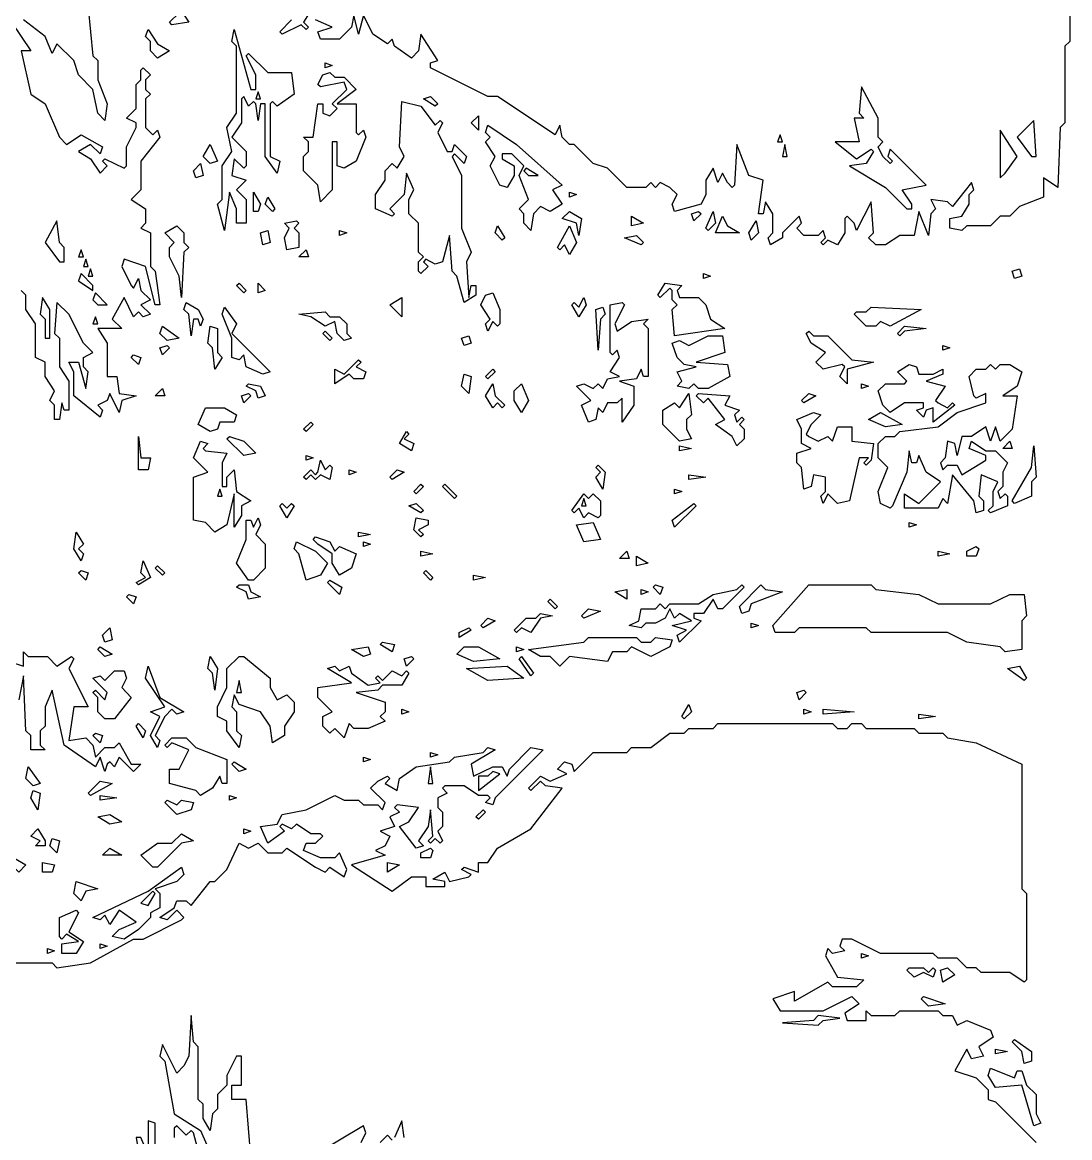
# Model space of a CAD drawing. Header units: millimetres. Extents: x -1921 to 1919, y -2 to 9002.
# Drawn here: x -1088 to -124, y 3879 to 4905 of the extents above; entities that cross this region are included whole.
import ezdxf

# ---------------------------------------------------------------- set-up
doc = ezdxf.new("R2010")
doc.units = ezdxf.units.MM
doc.layers.add('ALMOND-DRAW-PROFILE', color=7, linetype='Continuous', lineweight=25)

msp = doc.modelspace()

# ---------------------------------------------------------------- linework, layer by layer
at = {"layer": 'ALMOND-DRAW-PROFILE'}
for points in [[(-124.4, 4949.1), (-124.4, 4887.5), (-128.8, 4883.1), (-128.8, 4812.6), (-133.2, 4808.2), (-135.4, 4753.2), (-148.6, 4762), (-148.6, 4744.4), (-170.6, 4735.6), (-179.4, 4726.8), (-188.2, 4726.8), (-197.1, 4718), (-219.1, 4718), (-223.5, 4713.6), (-234.5, 4715.8), (-234.5, 4724.6), (-223.5, 4726.8), (-216.9, 4737.8), (-216.9, 4746.6), (-212.5, 4751), (-214.7, 4757.6), (-232.3, 4735.6), (-236.7, 4740), (-252.1, 4742.2), (-247.7, 4733.4), (-252.1, 4729), (-254.3, 4709.1), (-263.1, 4731.2), (-267.5, 4709.1), (-280.7, 4709.1), (-293.9, 4700.3), (-302.7, 4700.3), (-309.3, 4706.9), (-304.9, 4711.4), (-307.1, 4740), (-320.3, 4713.6), (-322.5, 4720.2), (-329.1, 4726.8), (-331.3, 4724.6), (-331.3, 4711.4), (-338, 4700.3), (-346.8, 4704.7), (-351.2, 4700.3), (-353.4, 4702.5), (-349, 4706.9), (-351.2, 4713.6), (-355.6, 4709.1), (-368.8, 4709.1), (-375.4, 4715.8), (-371, 4720.2), (-373.2, 4726.8), (-388.6, 4711.4), (-388.6, 4706.9), (-399.6, 4700.3), (-401.8, 4706.9), (-397.4, 4711.4), (-397.4, 4729), (-404, 4740), (-406.2, 4729), (-410.6, 4729), (-406.2, 4759.8), (-419.4, 4764.2), (-430.4, 4792.8), (-432.6, 4755.4), (-434.8, 4753.2), (-439.2, 4757.6), (-443.6, 4766.4), (-448, 4757.6), (-452.4, 4770.8), (-459, 4759.8), (-459, 4746.6), (-463.4, 4737.8), (-487.7, 4731.2), (-489.9, 4737.8), (-485.5, 4746.6), (-492.1, 4753.2), (-500.9, 4757.6), (-505.3, 4753.2), (-509.7, 4757.6), (-514.1, 4753.2), (-531.7, 4753.2), (-549.3, 4770.8), (-562.5, 4775.2), (-580.1, 4792.8), (-584.5, 4792.8), (-591.1, 4799.4), (-593.3, 4810.4), (-597.7, 4801.6), (-650.6, 4836.8), (-659.4, 4836.8), (-712.2, 4863.3), (-712.2, 4867.7), (-705.6, 4869.9), (-721, 4894.1), (-723.2, 4878.7), (-729.8, 4872.1), (-745.2, 4883.1), (-747.4, 4889.7), (-751.8, 4885.3), (-765.1, 4894.1), (-773.9, 4911.7), (-778.3, 4894.1), (-782.7, 4911.7), (-784.9, 4900.7), (-795.9, 4889.7), (-813.5, 4889.7), (-815.7, 4896.3), (-802.5, 4900.7), (-817.9, 4907.3)], [(-1027, 4918.3), (-1022.6, 4874.3), (-1018.2, 4869.9), (-1018.2, 4852.3), (-1009.4, 4830.2), (-1011.6, 4814.8), (-1018.2, 4821.4), (-1022.6, 4843.4), (-1035.8, 4856.7), (-1040.3, 4869.9), (-1055.7, 4885.3), (-1060.1, 4876.5), (-1066.7, 4891.9), (-1086.5, 4907.3)], [(-943.4, 4918.3), (-934.6, 4905.1), (-950, 4902.9), (-952.2, 4905.1), (-943.4, 4913.9)], [(-822.3, 4916.1), (-828.9, 4905.1), (-824.5, 4900.7), (-826.7, 4898.5), (-831.1, 4902.9), (-848.7, 4894.1), (-850.9, 4896.3), (-839.9, 4907.3)], [(-1097.5, 4905.1), (-1079.9, 4878.7), (-1088.7, 4878.7), (-1079.9, 4839), (-1066.7, 4830.2), (-1053.5, 4799.4), (-1046.9, 4792.8), (-1033.6, 4801.6), (-1013.8, 4790.6), (-1016, 4784), (-1024.8, 4792.8), (-1035.8, 4786.2), (-1024.8, 4779.6), (-1016, 4766.4), (-1009.4, 4773), (-1013.8, 4777.4), (-1011.6, 4779.6), (-994, 4770.8), (-991.8, 4773), (-991.8, 4790.6), (-983, 4808.2), (-983, 4812.6), (-991.8, 4817), (-983, 4825.8), (-983, 4847.8), (-978.6, 4852.3), (-978.6, 4861.1), (-976.4, 4863.3), (-969.8, 4856.7), (-974.2, 4852.3), (-974.2, 4843.4), (-969.8, 4839), (-974.2, 4834.6), (-974.2, 4808.2), (-967.6, 4801.6), (-963.2, 4806), (-961, 4799.4), (-978.6, 4777.4), (-978.6, 4751), (-987.4, 4742.2), (-974.2, 4733.4), (-974.2, 4720.2), (-978.6, 4715.8), (-969.8, 4711.4), (-969.8, 4680.5), (-965.4, 4676.1), (-961, 4645.3), (-965.4, 4645.3), (-974.2, 4680.5), (-994, 4687.1), (-996.2, 4680.5), (-987.4, 4662.9), (-985.2, 4660.7), (-980.8, 4669.5), (-978.6, 4658.5), (-969.8, 4649.7), (-978.6, 4645.3), (-969.8, 4636.5), (-976.4, 4634.3), (-980.8, 4638.7), (-985.2, 4634.3), (-994, 4651.9), (-1005, 4632.1), (-996.2, 4623.3), (-1018.2, 4623.3), (-1009.4, 4610.1), (-1009.4, 4579.3), (-1000.6, 4579.3), (-998.4, 4563.8), (-983, 4561.6), (-996.2, 4557.2), (-998.4, 4546.2), (-1007.2, 4563.8), (-1009.4, 4557.2), (-1018.2, 4552.8), (-1013.8, 4548.4), (-1016, 4541.8), (-1040.3, 4561.6), (-1040.3, 4583.7), (-1044.7, 4592.5), (-1035.8, 4592.5), (-1029.2, 4568.2), (-1027, 4583.7), (-1031.4, 4588.1), (-1031.4, 4596.9), (-1022.6, 4601.3), (-1031.4, 4610.1), (-1044.7, 4636.5), (-1055.7, 4647.5), (-1057.9, 4618.9), (-1053.5, 4614.5), (-1053.5, 4588.1), (-1044.7, 4574.9), (-1044.7, 4548.4), (-1049.1, 4548.4), (-1051.3, 4555), (-1053.5, 4539.6), (-1057.9, 4539.6), (-1057.9, 4552.8), (-1062.3, 4557.2), (-1057.9, 4566), (-1066.7, 4579.3), (-1066.7, 4592.5), (-1075.5, 4596.9), (-1075.5, 4627.7), (-1084.3, 4640.9), (-1084.3, 4654.1), (-1088.7, 4658.5)], [(-1099.7, 4317.3), (-1086.5, 4312.9), (-1086.5, 4326.1), (-1082.1, 4321.7), (-1064.5, 4321.7), (-1055.7, 4312.9), (-1042.5, 4321.7), (-1040.3, 4319.5), (-1044.7, 4310.7), (-1027, 4275.4), (-1040.3, 4275.4), (-1044.7, 4244.6), (-1029.2, 4246.8), (-1022.6, 4240.2), (-1020.4, 4229.2), (-1011.6, 4238), (-1002.8, 4238), (-998.4, 4242.4), (-987.4, 4222.6), (-978.6, 4222.6), (-985.2, 4216), (-998.4, 4229.2), (-1002.8, 4220.4), (-1007.2, 4224.8), (-1009.4, 4222.6), (-1011.6, 4216), (-1016, 4229.2), (-1020.4, 4220.4), (-1049.1, 4240.2), (-1060.1, 4290.9), (-1066.7, 4275.4), (-1066.7, 4257.8), (-1071.1, 4253.4), (-1071.1, 4240.2), (-1066.7, 4235.8), (-1079.9, 4235.8), (-1079.9, 4249), (-1084.3, 4253.4), (-1086.5, 4304.1), (-1090.9, 4282)], [(-1108.5, 4039.9), (-1060.1, 4039.9), (-1055.7, 4035.5), (-1024.8, 4039.9), (-985.2, 4061.9), (-976.4, 4061.9), (-941.2, 4079.5), (-939, 4081.7), (-945.6, 4088.3), (-954.4, 4079.5), (-961, 4081.7), (-947.8, 4090.5), (-945.6, 4097.1), (-936.8, 4097.1), (-932.4, 4092.7), (-914.8, 4114.7), (-910.4, 4114.7), (-899.4, 4125.7), (-888.3, 4150), (-879.5, 4145.5), (-870.7, 4150), (-861.9, 4141.1), (-848.7, 4141.1), (-844.3, 4145.5), (-817.9, 4127.9), (-809.1, 4123.5), (-804.7, 4127.9), (-791.5, 4119.1), (-789.3, 4125.7), (-795.9, 4141.1), (-800.3, 4136.7), (-813.5, 4136.7), (-828.9, 4143.3), (-826.7, 4150), (-817.9, 4150), (-811.3, 4156.6), (-813.5, 4158.8), (-822.3, 4158.8), (-835.5, 4167.6), (-839.9, 4163.2), (-848.7, 4167.6), (-850.9, 4165.4), (-846.5, 4161), (-861.9, 4150), (-868.5, 4165.4), (-853.1, 4167.6), (-848.7, 4176.4), (-826.7, 4180.8), (-800.3, 4194), (-791.5, 4189.6), (-778.3, 4189.6), (-773.9, 4185.2), (-760.7, 4185.2), (-756.3, 4180.8), (-754, 4187.4), (-767.3, 4200.6), (-760.7, 4207.2), (-751.8, 4211.6), (-749.6, 4209.4), (-754, 4205), (-743, 4198.4), (-740.8, 4209.4), (-725.4, 4220.4), (-694.6, 4224.8), (-690.2, 4229.2), (-663.8, 4233.6), (-659.4, 4238), (-652.8, 4235.8), (-674.8, 4222.6), (-672.6, 4211.6), (-655, 4220.4), (-646.2, 4220.4), (-641.8, 4211.6), (-639.6, 4218.2), (-619.8, 4238), (-608.7, 4235.8), (-652.8, 4191.8), (-655, 4185.2), (-661.6, 4187.4), (-657.2, 4191.8), (-659.4, 4194), (-668.2, 4194), (-681.4, 4202.8), (-699, 4202.8), (-701.2, 4200.6), (-696.8, 4196.2), (-705.6, 4191.8), (-705.6, 4183), (-701.2, 4178.6), (-701.2, 4165.4), (-705.6, 4161), (-701.2, 4152.2), (-703.4, 4150), (-707.8, 4154.4), (-712.2, 4150), (-714.4, 4152.2), (-710, 4156.6), (-712.2, 4180.8), (-714.4, 4165.4), (-723.2, 4152.2), (-718.8, 4147.7), (-725.4, 4145.5), (-740.8, 4165.4), (-732, 4169.8), (-723.2, 4183), (-743, 4185.2), (-745.2, 4183), (-740.8, 4178.6), (-749.6, 4174.2), (-745.2, 4165.4), (-758.5, 4161), (-749.6, 4156.6), (-754, 4147.7), (-762.9, 4143.3), (-754, 4138.9), (-784.9, 4130.1), (-747.4, 4105.9), (-729.8, 4119.1), (-716.6, 4119.1), (-716.6, 4110.3), (-699, 4110.3), (-699, 4114.7), (-710, 4116.9), (-699, 4123.5), (-694.6, 4114.7), (-677, 4119.1), (-674.8, 4121.3), (-683.6, 4125.7), (-681.4, 4127.9), (-668.2, 4123.5), (-668.2, 4132.3), (-659.4, 4132.3), (-650.6, 4145.5), (-619.8, 4163.2), (-591.1, 4200.6), (-606.5, 4202.8), (-610.9, 4207.2), (-619.8, 4198.4), (-622, 4200.6), (-610.9, 4211.6), (-602.1, 4207.2), (-586.7, 4213.8), (-595.5, 4218.2), (-588.9, 4224.8), (-582.3, 4222.6), (-580.1, 4216), (-562.5, 4233.6), (-531.7, 4233.6), (-527.3, 4238), (-509.7, 4238), (-492.1, 4251.2), (-478.9, 4251.2), (-474.5, 4255.6), (-452.4, 4255.6), (-448, 4260), (-342.4, 4260), (-338, 4255.6), (-329.1, 4255.6), (-324.7, 4260), (-315.9, 4260), (-311.5, 4255.6), (-267.5, 4255.6), (-263.1, 4251.2), (-241.1, 4251.2), (-236.7, 4246.8), (-210.3, 4242.4), (-168.4, 4222.6), (-168.4, 4108.1), (-164, 4103.7), (-164, 4024.5), (-166.2, 4022.3), (-179.4, 4031.1), (-205.9, 4031.1), (-210.3, 4035.5), (-219.1, 4035.5), (-227.9, 4044.3), (-245.5, 4044.3), (-249.9, 4048.7), (-298.3, 4048.7), (-324.7, 4061.9), (-333.6, 4061.9), (-335.8, 4055.3), (-331.3, 4050.9), (-342.4, 4048.7), (-346.8, 4053.1), (-349, 4046.5), (-338, 4026.7), (-313.7, 4024.5), (-320.3, 4017.9), (-342.4, 4017.9), (-346.8, 4022.3), (-377.6, 4004.6), (-377.6, 4013.5), (-397.4, 4006.8), (-390.8, 3995.8), (-351.2, 3995.8), (-324.7, 4009.1), (-318.1, 4002.4), (-331.3, 3993.6), (-329.1, 3987), (-311.5, 3987), (-311.5, 3995.8), (-307.1, 3991.4), (-285.1, 3991.4), (-280.7, 3995.8), (-245.5, 3995.8), (-241.1, 3991.4), (-232.3, 3991.4), (-227.9, 3982.6), (-219.1, 3987), (-197.1, 3978.2), (-194.9, 3971.6), (-208.1, 3962.8), (-203.7, 3954), (-214.7, 3951.8), (-219.1, 3960.6), (-230.1, 3940.8), (-210.3, 3934.2), (-199.3, 3923.2), (-199.3, 3914.4), (-192.7, 3912.2), (-155.2, 3874.8)], [(-877.3, 3861.5), (-881.7, 3914.4), (-894.9, 3914.4), (-894.9, 3927.6), (-886.1, 3927.6), (-886.1, 3954), (-890.5, 3954), (-899.4, 3936.4), (-899.4, 3927.6), (-908.2, 3918.8), (-908.2, 3905.6), (-912.6, 3901.2), (-914.8, 3885.8), (-921.4, 3896.8), (-921.4, 3910), (-925.8, 3914.4), (-925.8, 3962.8), (-930.2, 3967.2), (-932.4, 3991.4), (-934.6, 3954), (-939, 3945.2), (-945.6, 3938.6), (-958.8, 3965), (-961, 3954), (-956.6, 3949.6), (-947.8, 3901.2), (-923.6, 3885.8), (-917, 3870.4)], [(-923.6, 3859.3), (-930.2, 3883.6), (-932.4, 3885.8), (-936.8, 3881.4), (-945.6, 3890.2), (-947.8, 3888), (-947.8, 3879.2)], [(-776.1, 3874.8), (-771.7, 3883.6), (-773.9, 3890.2), (-817.9, 3863.7)], [(-736.4, 3879.2), (-738.6, 3894.6), (-745.2, 3879.2)], [(-747.4, 3877), (-751.8, 3881.4), (-758.5, 3874.8)]]:
    msp.add_lwpolyline(points, dxfattribs=at)
for points in [[(-963.2, 4872.1), (-969.8, 4878.7), (-969.8, 4887.5), (-974.2, 4891.9), (-972, 4898.5), (-963.2, 4885.3), (-952.2, 4878.7)], [(-901.6, 4713.6), (-908.2, 4737.8), (-903.8, 4742.2), (-903.8, 4773), (-894.9, 4786.2), (-899.4, 4808.2), (-890.5, 4821.4), (-890.5, 4883.1), (-894.9, 4887.5), (-892.7, 4898.5), (-877.3, 4843.4), (-872.9, 4843.4), (-872.9, 4856.7), (-881.7, 4874.3), (-879.5, 4876.5), (-861.9, 4858.9), (-839.9, 4858.9), (-837.7, 4839), (-853.1, 4828), (-857.5, 4832.4), (-859.7, 4830.2), (-859.7, 4781.8), (-850.9, 4777.4), (-853.1, 4766.4), (-864.1, 4781.8), (-864.1, 4830.2), (-868.5, 4830.2), (-870.7, 4814.8), (-872.9, 4830.2), (-875.1, 4832.4), (-879.5, 4828), (-883.9, 4836.8), (-886.1, 4834.6), (-886.1, 4812.6), (-894.9, 4799.4), (-881.7, 4786.2), (-881.7, 4773), (-883.9, 4770.8), (-892.7, 4779.6), (-894.9, 4764.2), (-881.7, 4759.8), (-890.5, 4751), (-881.7, 4742.2), (-881.7, 4720.2), (-890.5, 4720.2), (-890.5, 4733.4), (-897.2, 4748.8)], [(-809.1, 4863.3), (-809.1, 4867.7), (-802.5, 4865.5)], [(-813.5, 4740), (-815.7, 4755.4), (-828.9, 4768.6), (-828.9, 4781.8), (-824.5, 4786.2), (-824.5, 4795), (-828.9, 4799.4), (-820.1, 4799.4), (-815.7, 4830.2), (-811.3, 4830.2), (-811.3, 4821.4), (-804.7, 4819.2), (-798.1, 4825.8), (-802.5, 4830.2), (-789.3, 4843.4), (-791.5, 4850), (-813.5, 4845.6), (-815.7, 4847.8), (-811.3, 4856.7), (-804.7, 4858.9), (-800.3, 4854.5), (-791.5, 4854.5), (-780.5, 4843.4), (-798.1, 4830.2), (-780.5, 4830.2), (-780.5, 4803.8), (-778.3, 4801.6), (-773.9, 4806), (-771.7, 4799.4), (-780.5, 4777.4), (-791.5, 4770.8), (-798.1, 4773), (-798.1, 4795), (-802.5, 4795), (-802.5, 4751)], [(-274.1, 4733.4), (-269.7, 4733.4), (-269.7, 4737.8), (-278.5, 4751), (-256.5, 4755.4), (-289.5, 4788.4), (-291.7, 4781.8), (-287.3, 4777.4), (-289.5, 4775.2), (-296.1, 4781.8), (-300.5, 4790.6), (-296.1, 4795), (-300.5, 4799.4), (-300.5, 4817), (-315.9, 4845.6), (-318.1, 4821.4), (-313.7, 4817), (-322.5, 4817), (-318.1, 4795), (-340.2, 4795), (-320.3, 4779.6), (-307.1, 4788.4), (-304.9, 4786.2), (-311.5, 4775.2), (-326.9, 4773), (-293.9, 4753.2)], [(-872.9, 4834.6), (-868.5, 4834.6), (-870.7, 4841.2)], [(-681.4, 4647.5), (-688, 4671.7), (-692.4, 4676.1), (-694.6, 4709.1), (-701.2, 4684.9), (-707.8, 4682.7), (-716.6, 4687.1), (-718.8, 4684.9), (-714.4, 4680.5), (-721, 4673.9), (-723.2, 4676.1), (-723.2, 4684.9), (-718.8, 4689.3), (-723.2, 4693.7), (-723.2, 4720.2), (-732, 4729), (-732, 4742.2), (-727.6, 4751), (-734.2, 4766.4), (-736.4, 4746.6), (-749.6, 4733.4), (-745.2, 4729), (-747.4, 4726.8), (-762.9, 4733.4), (-762.9, 4746.6), (-754, 4759.8), (-754, 4768.6), (-747.4, 4775.2), (-743, 4770.8), (-736.4, 4781.8), (-740.8, 4790.6), (-738.6, 4832.4), (-721, 4828), (-707.8, 4810.4), (-703.4, 4814.8), (-701.2, 4812.6), (-705.6, 4803.8), (-696.8, 4786.2), (-692.4, 4786.2), (-690.2, 4792.8), (-679.2, 4781.8), (-681.4, 4775.2), (-690.2, 4784), (-692.4, 4781.8), (-683.6, 4764.2), (-683.6, 4715.8), (-674.8, 4693.7), (-679.2, 4684.9), (-677, 4651.9), (-674.8, 4662.9), (-670.4, 4662.9), (-670.4, 4654.1)], [(-707.8, 4828), (-718.8, 4834.6), (-712.2, 4836.8), (-705.6, 4830.2)], [(-668.2, 4806), (-674.8, 4812.6), (-668.2, 4819.2)], [(-159.6, 4781.8), (-155.2, 4781.8), (-157.4, 4814.8), (-172.8, 4799.4)], [(-619.8, 4713.6), (-626.4, 4720.2), (-626.4, 4729), (-630.8, 4733.4), (-622, 4742.2), (-630.8, 4764.2), (-626.4, 4773), (-637.4, 4784), (-646.2, 4784), (-646.2, 4779.6), (-635.2, 4773), (-635.2, 4764.2), (-641.8, 4753.2), (-648.4, 4755.4), (-657.2, 4773), (-652.8, 4781.8), (-661.6, 4795), (-657.2, 4799.4), (-661.6, 4803.8), (-659.4, 4810.4), (-633, 4792.8), (-591.1, 4755.4), (-599.9, 4751), (-591.1, 4737.8), (-602.1, 4731.2), (-610.9, 4735.6), (-617.6, 4729)], [(-393, 4795), (-388.6, 4795), (-390.8, 4801.6)], [(-188.2, 4762), (-183.8, 4766.4), (-172.8, 4781.8), (-188.2, 4806)], [(-914.8, 4775.2), (-921.4, 4781.8), (-914.8, 4792.8), (-908.2, 4777.4)], [(-388.6, 4781.8), (-384.2, 4781.8), (-386.4, 4792.8)], [(-928, 4762), (-930.2, 4768.6), (-923.6, 4775.2), (-921.4, 4764.2)], [(-622, 4764.2), (-613.1, 4764.2), (-624.2, 4770.8), (-626.4, 4768.6)], [(-875.1, 4731.2), (-875.1, 4748.8), (-868.5, 4737.8), (-870.7, 4731.2)], [(-857.5, 4731.2), (-864.1, 4737.8), (-861.9, 4744.4), (-855.3, 4733.4)], [(-584.5, 4744.4), (-584.5, 4748.8), (-577.9, 4746.6)], [(-575.7, 4709.1), (-577.9, 4720.2), (-591.1, 4724.6), (-584.5, 4731.2), (-573.5, 4724.6)], [(-470, 4722.4), (-472.2, 4729), (-465.6, 4731.2), (-463.4, 4729)], [(-456.8, 4713.6), (-459, 4715.8), (-452.4, 4731.2), (-450.2, 4720.2)], [(-1053.5, 4684.9), (-1049.1, 4684.9), (-1049.1, 4698.1), (-1053.5, 4702.5), (-1055.7, 4722.4), (-1066.7, 4702.5)], [(-844.3, 4695.9), (-846.5, 4706.9), (-842.1, 4715.8), (-846.5, 4720.2), (-835.5, 4722.4), (-833.3, 4720.2), (-837.7, 4715.8), (-833.3, 4711.4), (-833.3, 4698.1)], [(-527.3, 4718), (-527.3, 4726.8), (-516.3, 4720.2)], [(-450.2, 4711.4), (-443.6, 4726.8), (-439.2, 4718), (-428.2, 4711.4)], [(-417.2, 4704.7), (-419.4, 4711.4), (-412.8, 4722.4), (-410.6, 4711.4)], [(-941.2, 4651.9), (-943.4, 4671.7), (-952.2, 4689.3), (-952.2, 4698.1), (-947.8, 4702.5), (-956.6, 4711.4), (-945.6, 4718), (-939, 4711.4), (-939, 4702.5), (-934.6, 4698.1), (-939, 4693.7)], [(-866.3, 4700.3), (-868.5, 4711.4), (-861.9, 4713.6), (-859.7, 4702.5)], [(-795.9, 4709.1), (-795.9, 4713.6), (-789.3, 4711.4)], [(-646.2, 4704.7), (-652.8, 4711.4), (-650.6, 4718), (-644, 4706.9)], [(-584.5, 4691.5), (-588.9, 4700.3), (-593.3, 4695.9), (-595.5, 4698.1), (-584.5, 4718), (-577.9, 4702.5)], [(-518.5, 4700.3), (-533.9, 4706.9), (-522.9, 4709.1), (-516.3, 4702.5)], [(-1035.8, 4689.3), (-1031.4, 4689.3), (-1033.6, 4695.9)], [(-833.3, 4689.3), (-826.7, 4695.9), (-824.5, 4689.3)], [(-1031.4, 4680.5), (-1027, 4680.5), (-1029.2, 4687.1)], [(-1027, 4671.7), (-1022.6, 4671.7), (-1024.8, 4678.3)], [(-175, 4669.5), (-177.2, 4676.1), (-170.6, 4678.3), (-168.4, 4671.7)], [(-1022.6, 4658.5), (-1022.6, 4662.9), (-1033.6, 4673.9), (-1035.8, 4667.3)], [(-461.2, 4669.5), (-461.2, 4673.9), (-454.6, 4671.7)], [(-883.9, 4656.3), (-890.5, 4662.9), (-888.3, 4665.1), (-881.7, 4658.5)], [(-870.7, 4656.3), (-870.7, 4665.1), (-864.1, 4658.5)], [(-487.7, 4616.7), (-489.9, 4640.9), (-485.5, 4645.3), (-489.9, 4649.7), (-489.9, 4658.5), (-492.1, 4660.7), (-500.9, 4651.9), (-503.1, 4654.1), (-496.5, 4665.1), (-481.1, 4662.9), (-485.5, 4658.5), (-483.3, 4651.9), (-465.6, 4651.9), (-459, 4645.3), (-454.6, 4632.1), (-441.4, 4623.3)], [(-1066.7, 4614.5), (-1062.3, 4614.5), (-1062.3, 4640.9), (-1068.9, 4651.9), (-1071.1, 4636.5), (-1066.7, 4632.1)], [(-1018.2, 4645.3), (-1009.4, 4645.3), (-1020.4, 4656.3), (-1022.6, 4649.7)], [(-932.4, 4616.7), (-934.6, 4636.5), (-939, 4640.9), (-936.8, 4647.5), (-925.8, 4640.9), (-921.4, 4632.1), (-923.6, 4625.5), (-925.8, 4632.1), (-930.2, 4632.1)], [(-738.6, 4634.3), (-749.6, 4645.3), (-738.6, 4651.9)], [(-659.4, 4621.1), (-661.6, 4627.7), (-657.2, 4632.1), (-666, 4645.3), (-661.6, 4654.1), (-655, 4656.3), (-648.4, 4640.9), (-648.4, 4627.7), (-650.6, 4625.5), (-655, 4629.9)], [(-575.7, 4634.3), (-582.3, 4645.3), (-580.1, 4647.5), (-575.7, 4643.1), (-571.3, 4651.9), (-569.1, 4645.3)], [(-566.9, 4537.4), (-573.5, 4552.8), (-564.7, 4557.2), (-577.9, 4570.5), (-571.3, 4572.7), (-562.5, 4568.2), (-558.1, 4572.7), (-553.7, 4568.2), (-549.3, 4577.1), (-538.3, 4579.3), (-547.1, 4583.7), (-538.3, 4596.9), (-540.5, 4603.5), (-544.9, 4599.1), (-547.1, 4601.3), (-547.1, 4645.3), (-536.1, 4647.5), (-533.9, 4645.3), (-542.7, 4627.7), (-540.5, 4621.1), (-527.3, 4629.9), (-511.9, 4632.1), (-516.3, 4627.7), (-511.9, 4623.3), (-511.9, 4579.3), (-516.3, 4579.3), (-518.5, 4585.9), (-522.9, 4577.1), (-538.3, 4574.9), (-525.1, 4570.5), (-525.1, 4552.8), (-536.1, 4537.4), (-536.1, 4559.4), (-540.5, 4555), (-549.3, 4555), (-553.7, 4546.2), (-558.1, 4550.6), (-560.3, 4539.6)], [(-866.3, 4581.5), (-881.7, 4588.1), (-883.9, 4599.1), (-888.3, 4594.7), (-894.9, 4596.9), (-894.9, 4614.5), (-903.8, 4636.5), (-901.6, 4643.1), (-890.5, 4627.7), (-894.9, 4618.9), (-859.7, 4583.7)], [(-791.5, 4612.3), (-798.1, 4618.9), (-800.3, 4629.9), (-809.1, 4625.5), (-822.3, 4634.3), (-833.3, 4636.5), (-809.1, 4638.7), (-804.7, 4634.3), (-795.9, 4634.3), (-789.3, 4627.7), (-789.3, 4618.9), (-784.9, 4614.5)], [(-558.1, 4603.5), (-560.3, 4640.9), (-553.7, 4643.1), (-551.5, 4636.5), (-555.9, 4632.1)], [(-311.5, 4625.5), (-322.5, 4636.5), (-320.3, 4638.7), (-311.5, 4638.7), (-307.1, 4643.1), (-260.9, 4640.9), (-289.5, 4625.5), (-298.3, 4629.9), (-302.7, 4625.5)], [(-1022.6, 4627.7), (-1018.2, 4627.7), (-1020.4, 4634.3)], [(-954.4, 4612.3), (-961, 4618.9), (-958.8, 4625.5), (-943.4, 4614.5)], [(-910.4, 4585.9), (-912.6, 4605.7), (-917, 4610.1), (-914.8, 4625.5), (-908.2, 4623.3), (-908.2, 4601.3), (-903.8, 4596.9)], [(-804.7, 4612.3), (-811.3, 4618.9), (-809.1, 4621.1), (-802.5, 4614.5)], [(-329.1, 4572.7), (-335.8, 4579.3), (-331.3, 4588.1), (-333.6, 4590.3), (-351.2, 4585.9), (-357.8, 4592.5), (-349, 4601.3), (-362.2, 4610.1), (-366.6, 4618.9), (-364.4, 4621.1), (-360, 4616.7), (-346.8, 4616.7), (-324.7, 4594.7), (-304.9, 4592.5), (-329.1, 4585.9)], [(-280.7, 4616.7), (-282.9, 4618.9), (-276.3, 4625.5), (-256.5, 4623.3), (-276.3, 4621.1)], [(-958.8, 4599.1), (-961, 4605.7), (-954.4, 4607.9), (-952.2, 4605.7)], [(-681.4, 4607.9), (-683.6, 4614.5), (-677, 4616.7), (-674.8, 4610.1)], [(-485.5, 4570.5), (-481.1, 4574.9), (-485.5, 4583.7), (-467.8, 4588.1), (-478.9, 4590.3), (-485.5, 4596.9), (-489.9, 4610.1), (-483.3, 4612.3), (-474.5, 4607.9), (-456.8, 4616.7), (-443.6, 4616.7), (-441.4, 4601.3), (-467.8, 4592.5), (-439.2, 4590.3), (-437, 4579.3), (-456.8, 4568.2), (-465.6, 4568.2), (-470, 4572.7), (-474.5, 4568.2)], [(-241.1, 4603.5), (-241.1, 4607.9), (-234.5, 4605.7)], [(-980.8, 4590.3), (-987.4, 4596.9), (-985.2, 4599.1), (-978.6, 4596.9)], [(-800.3, 4572.7), (-800.3, 4585.9), (-791.5, 4581.5), (-778.3, 4594.7), (-776.1, 4592.5), (-780.5, 4588.1), (-771.7, 4583.7), (-773.9, 4577.1), (-782.7, 4577.1), (-787.1, 4581.5)], [(-210.3, 4453.8), (-212.5, 4464.8), (-232.3, 4489), (-236.7, 4462.6), (-241.1, 4467), (-245.5, 4458.2), (-276.3, 4458.2), (-276.3, 4471.4), (-263.1, 4462.6), (-243.3, 4482.4), (-256.5, 4491.2), (-263.1, 4506.6), (-265.3, 4500), (-269.7, 4500), (-271.9, 4511), (-274.1, 4491.2), (-287.3, 4460.4), (-289.5, 4458.2), (-298.3, 4462.6), (-300.5, 4473.6), (-291.7, 4495.6), (-300.5, 4504.4), (-300.5, 4517.6), (-293.9, 4524.2), (-285.1, 4524.2), (-280.7, 4528.6), (-245.5, 4533), (-227.9, 4546.2), (-201.5, 4555), (-201.5, 4563.8), (-210.3, 4559.4), (-212.5, 4561.6), (-216.9, 4579.3), (-210.3, 4585.9), (-201.5, 4585.9), (-197.1, 4590.3), (-192.7, 4585.9), (-188.2, 4590.3), (-179.4, 4590.3), (-168.4, 4583.7), (-172.8, 4570.5), (-186, 4561.6), (-172.8, 4561.6), (-177.2, 4530.8), (-188.2, 4519.8), (-192.7, 4533), (-197.1, 4519.8), (-201.5, 4533), (-214.7, 4524.2), (-223.5, 4524.2), (-227.9, 4506.6), (-230.1, 4517.6), (-236.7, 4519.8), (-238.9, 4504.4), (-243.3, 4500), (-241.1, 4493.4), (-236.7, 4497.8), (-227.9, 4497.8), (-223.5, 4489), (-201.5, 4502.2), (-201.5, 4506.6), (-216.9, 4513.2), (-214.7, 4519.8), (-201.5, 4511), (-192.7, 4511), (-181.6, 4500), (-186, 4491.2), (-186, 4478), (-190.4, 4473.6), (-188.2, 4467), (-183.8, 4471.4), (-181.6, 4469.2), (-181.6, 4460.4), (-197.1, 4453.8), (-199.3, 4456), (-194.9, 4460.4), (-194.9, 4473.6), (-190.4, 4482.4), (-205.9, 4489), (-208.1, 4469.2), (-203.7, 4464.8), (-203.7, 4456)], [(-249.9, 4537.4), (-249.9, 4550.6), (-256.5, 4548.4), (-258.7, 4541.8), (-265.3, 4548.4), (-258.7, 4550.6), (-258.7, 4555), (-276.3, 4555), (-289.5, 4546.2), (-296.1, 4552.8), (-300.5, 4566), (-293.9, 4572.7), (-276.3, 4572.7), (-274.1, 4574.9), (-282.9, 4583.7), (-271.9, 4590.3), (-265.3, 4588.1), (-263.1, 4581.5), (-249.9, 4581.5), (-241.1, 4585.9), (-241.1, 4581.5), (-256.5, 4574.9), (-238.9, 4570.5), (-247.7, 4557.2), (-245.5, 4555), (-236.7, 4550.6), (-232.3, 4555), (-230.1, 4552.8)], [(-677, 4563.8), (-683.6, 4570.5), (-681.4, 4581.5), (-674.8, 4579.3)], [(-659.4, 4577.1), (-661.6, 4579.3), (-655, 4585.9), (-652.8, 4583.7)], [(-965.4, 4561.6), (-958.8, 4568.2), (-956.6, 4561.6)], [(-870.7, 4559.4), (-872.9, 4566), (-881.7, 4570.5), (-879.5, 4572.7), (-868.5, 4570.5), (-864.1, 4561.6)], [(-655, 4550.6), (-661.6, 4561.6), (-655, 4572.7), (-652.8, 4561.6), (-644, 4552.8), (-646.2, 4550.6), (-650.6, 4555)], [(-628.6, 4546.2), (-635.2, 4557.2), (-635.2, 4566), (-628.6, 4572.7), (-622, 4557.2)], [(-315.9, 4568.2), (-315.9, 4572.7), (-309.3, 4570.5)], [(-883.9, 4555), (-886.1, 4561.6), (-879.5, 4563.8), (-877.3, 4561.6)], [(-483.3, 4519.8), (-498.7, 4535.2), (-498.7, 4548.4), (-487.7, 4555), (-483.3, 4550.6), (-474.5, 4563.8), (-472.2, 4544), (-476.7, 4539.6), (-476.7, 4530.8), (-472.2, 4522)], [(-430.4, 4515.4), (-434.8, 4524.2), (-450.2, 4535.2), (-441.4, 4539.6), (-456.8, 4559.4), (-461.2, 4555), (-467.8, 4561.6), (-465.6, 4563.8), (-437, 4561.6), (-441.4, 4552.8), (-428.2, 4548.4), (-432.6, 4544), (-430.4, 4537.4), (-426, 4541.8), (-423.8, 4539.6), (-428.2, 4535.2), (-423.8, 4530.8), (-423.8, 4522)], [(-368.8, 4555), (-371, 4557.2), (-364.4, 4563.8), (-357.8, 4561.6)], [(-914.8, 4528.6), (-925.8, 4535.2), (-919.2, 4550.6), (-901.6, 4550.6), (-890.5, 4544), (-892.7, 4537.4), (-906, 4537.4), (-908.2, 4530.8)], [(-351.2, 4462.6), (-353.4, 4469.2), (-349, 4473.6), (-349, 4486.8), (-360, 4489), (-362.2, 4478), (-368.8, 4475.8), (-371, 4495.6), (-375.4, 4500), (-375.4, 4508.8), (-362.2, 4513.2), (-371, 4517.6), (-371, 4530.8), (-375.4, 4539.6), (-360, 4546.2), (-353.4, 4544), (-362.2, 4535.2), (-366.6, 4526.4), (-364.4, 4524.2), (-355.6, 4519.8), (-346.8, 4524.2), (-342.4, 4519.8), (-338, 4533), (-324.7, 4533), (-324.7, 4519.8), (-304.9, 4517.6), (-307.1, 4502.2), (-311.5, 4497.8), (-313.7, 4500), (-309.3, 4504.4), (-318.1, 4504.4), (-326.9, 4464.8), (-338, 4462.6), (-346.8, 4471.4)], [(-293.9, 4533), (-309.3, 4539.6), (-298.3, 4546.2), (-278.5, 4535.2)], [(-826.7, 4528.6), (-828.9, 4530.8), (-822.3, 4537.4), (-820.1, 4535.2)], [(-729.8, 4511), (-740.8, 4517.6), (-734.2, 4528.6), (-732, 4526.4), (-736.4, 4522), (-727.6, 4517.6)], [(-980.8, 4493.4), (-980.8, 4524.2), (-978.6, 4504.4), (-969.8, 4504.4), (-972, 4493.4)], [(-910.4, 4436.2), (-919.2, 4445), (-930.2, 4447.2), (-930.2, 4486.8), (-917, 4491.2), (-930.2, 4504.4), (-923.6, 4519.8), (-917, 4517.6), (-921.4, 4513.2), (-919.2, 4511), (-899.4, 4508.8), (-903.8, 4500), (-903.8, 4478), (-899.4, 4478), (-899.4, 4486.8), (-892.7, 4493.4), (-890.5, 4473.6), (-877.3, 4464.8), (-886.1, 4460.4), (-886.1, 4451.6), (-892.7, 4440.6), (-892.7, 4471.4), (-899.4, 4442.8)], [(-883.9, 4506.6), (-899.4, 4522), (-897.2, 4524.2), (-883.9, 4519.8), (-872.9, 4508.8)], [(-483.3, 4511), (-483.3, 4515.4), (-472.2, 4513.2)], [(-186, 4513.2), (-179.4, 4519.8), (-177.2, 4513.2)], [(-175, 4462.6), (-177.2, 4464.8), (-159.6, 4495.6), (-157.4, 4515.4), (-155.2, 4486.8), (-159.6, 4482.4), (-159.6, 4469.2)], [(-826.7, 4502.2), (-826.7, 4506.6), (-820.1, 4504.4)], [(-826.7, 4484.6), (-828.9, 4486.8), (-822.3, 4493.4), (-817.9, 4489), (-815.7, 4491.2), (-813.5, 4502.2), (-809.1, 4493.4), (-804.7, 4497.8), (-802.5, 4495.6), (-804.7, 4484.6), (-813.5, 4489), (-817.9, 4484.6), (-822.3, 4489)], [(-553.7, 4475.8), (-560.3, 4486.8), (-555.9, 4491.2), (-560.3, 4495.6), (-558.1, 4497.8), (-551.5, 4491.2)], [(-787.1, 4489), (-787.1, 4493.4), (-780.5, 4491.2)], [(-747.4, 4484.6), (-749.6, 4486.8), (-743, 4493.4), (-736.4, 4491.2)], [(-474.5, 4484.6), (-474.5, 4489), (-459, 4486.8)], [(-908.2, 4469.2), (-903.8, 4469.2), (-906, 4475.8)], [(-725.4, 4471.4), (-727.6, 4473.6), (-721, 4480.2), (-718.8, 4478)], [(-690.2, 4467), (-701.2, 4478), (-699, 4480.2), (-688, 4469.2)], [(-487.7, 4471.4), (-487.7, 4475.8), (-481.1, 4473.6)], [(-571.3, 4449.4), (-575.7, 4458.2), (-580.1, 4453.8), (-582.3, 4456), (-571.3, 4471.4), (-566.9, 4467), (-562.5, 4471.4), (-555.9, 4464.8), (-555.9, 4451.6), (-558.1, 4449.4), (-566.9, 4453.8)], [(-573.5, 4460.4), (-569.1, 4460.4), (-571.3, 4467)], [(-844.3, 4449.4), (-850.9, 4460.4), (-848.7, 4462.6), (-844.3, 4458.2), (-839.9, 4462.6), (-837.7, 4460.4)], [(-721, 4453.8), (-732, 4460.4), (-725.4, 4462.6), (-718.8, 4456)], [(-487.7, 4440.6), (-489.9, 4447.2), (-470, 4462.6), (-467.8, 4460.4)], [(-879.5, 4392.1), (-890.5, 4407.5), (-881.7, 4429.5), (-881.7, 4447.2), (-877.3, 4447.2), (-875.1, 4440.6), (-870.7, 4449.4), (-868.5, 4442.8), (-872.9, 4434), (-864.1, 4425.1), (-864.1, 4403.1), (-875.1, 4392.1)], [(-721, 4431.8), (-727.6, 4438.4), (-725.4, 4449.4), (-714.4, 4447.2), (-714.4, 4442.8), (-723.2, 4438.4), (-718.8, 4434)], [(-571.3, 4427.3), (-577.9, 4442.8), (-562.5, 4445), (-555.9, 4429.5)], [(-271.9, 4440.6), (-271.9, 4445), (-265.3, 4442.8)], [(-1033.6, 4409.7), (-1040.3, 4420.7), (-1038.1, 4436.2), (-1031.4, 4425.1), (-1035.8, 4420.7), (-1031.4, 4416.3)], [(-778.3, 4431.8), (-778.3, 4436.2), (-767.3, 4434)], [(-826.7, 4392.1), (-833.3, 4416.3), (-837.7, 4420.7), (-835.5, 4427.3), (-817.9, 4418.5), (-806.9, 4407.5), (-813.5, 4396.5)], [(-795.9, 4396.5), (-802.5, 4407.5), (-802.5, 4416.3), (-815.7, 4425.1), (-820.1, 4429.5), (-817.9, 4431.8), (-804.7, 4427.3), (-800.3, 4418.5), (-795.9, 4422.9), (-780.5, 4416.3), (-784.9, 4403.1)], [(-773.9, 4422.9), (-773.9, 4427.3), (-767.3, 4425.1)], [(-219.1, 4414.1), (-219.1, 4418.5), (-210.3, 4422.9), (-208.1, 4420.7), (-210.3, 4414.1)], [(-721, 4414.1), (-721, 4418.5), (-710, 4416.3)], [(-538.3, 4411.9), (-531.7, 4418.5), (-529.5, 4411.9)], [(-522.9, 4405.3), (-522.9, 4414.1), (-511.9, 4407.5)], [(-245.5, 4414.1), (-245.5, 4418.5), (-234.5, 4416.3)], [(-980.8, 4387.7), (-983, 4389.9), (-974.2, 4394.3), (-978.6, 4398.7), (-976.4, 4409.7), (-969.8, 4394.3)], [(-958.8, 4396.5), (-965.4, 4403.1), (-963.2, 4405.3), (-956.6, 4398.7)], [(-1029.2, 4392.1), (-1035.8, 4398.7), (-1033.6, 4400.9), (-1027, 4398.7)], [(-795.9, 4378.9), (-806.9, 4389.9), (-804.7, 4392.1), (-793.7, 4385.5)], [(-712.2, 4392.1), (-718.8, 4398.7), (-716.6, 4400.9), (-710, 4394.3)], [(-672.6, 4392.1), (-672.6, 4396.5), (-661.6, 4394.3)], [(-879.5, 4374.5), (-881.7, 4381.1), (-890.5, 4385.5), (-888.3, 4387.7), (-879.5, 4387.7), (-877.3, 4381.1), (-868.5, 4376.7)], [(-531.7, 4374.5), (-542.7, 4381.1), (-531.7, 4383.3)], [(-483.3, 4334.9), (-485.5, 4341.5), (-476.7, 4345.9), (-489.9, 4350.3), (-472.2, 4354.7), (-483.3, 4361.3), (-487.7, 4356.9), (-492.1, 4365.7), (-496.5, 4356.9), (-505.3, 4352.5), (-514.1, 4352.5), (-518.5, 4348.1), (-529.5, 4350.3), (-520.7, 4354.7), (-518.5, 4365.7), (-505.3, 4365.7), (-500.9, 4370.1), (-496.5, 4365.7), (-492.1, 4370.1), (-465.6, 4370.1), (-452.4, 4378.9), (-430.4, 4383.3), (-426, 4387.7), (-423.8, 4385.5), (-443.6, 4365.7), (-448, 4365.7), (-452.4, 4374.5), (-461.2, 4361.3), (-470, 4361.3), (-470, 4356.9), (-463.4, 4354.7)], [(-518.5, 4378.9), (-518.5, 4383.3), (-511.9, 4381.1)], [(-500.9, 4378.9), (-507.5, 4385.5), (-505.3, 4387.7), (-498.7, 4385.5)], [(-426, 4361.3), (-428.2, 4367.9), (-408.4, 4387.7), (-404, 4383.3), (-388.6, 4381.1), (-417.2, 4370.1), (-419.4, 4363.5)], [(-183.8, 4326.1), (-188.2, 4330.5), (-219.1, 4334.9), (-236.7, 4343.7), (-307.1, 4343.7), (-311.5, 4348.1), (-373.2, 4348.1), (-377.6, 4343.7), (-395.2, 4343.7), (-397.4, 4350.3), (-364.4, 4387.7), (-307.1, 4387.7), (-302.7, 4383.3), (-263.1, 4378.9), (-245.5, 4370.1), (-197.1, 4370.1), (-179.4, 4378.9), (-166.2, 4378.9), (-164, 4359.1), (-168.4, 4354.7), (-168.4, 4328.3)], [(-985.2, 4370.1), (-991.8, 4376.7), (-989.6, 4378.9), (-983, 4376.7)], [(-597.7, 4365.7), (-604.3, 4372.3), (-602.1, 4374.5), (-595.5, 4367.9)], [(-633, 4343.7), (-635.2, 4345.9), (-624.2, 4356.9), (-615.4, 4356.9), (-610.9, 4361.3), (-599.9, 4359.1), (-610.9, 4356.9), (-619.8, 4343.7), (-628.6, 4348.1)], [(-571.3, 4356.9), (-573.5, 4359.1), (-566.9, 4365.7), (-555.9, 4363.5)], [(-663.8, 4348.1), (-666, 4350.3), (-659.4, 4356.9), (-652.8, 4354.7)], [(-417.2, 4348.1), (-417.2, 4352.5), (-410.6, 4350.3)], [(-1011.6, 4334.9), (-1013.8, 4341.5), (-1007.2, 4348.1), (-1005, 4337.1)], [(-685.8, 4339.3), (-685.8, 4343.7), (-677, 4348.1), (-674.8, 4345.9)], [(-1011.6, 4321.7), (-1018.2, 4328.3), (-1016, 4330.5), (-1005, 4323.9)], [(-773.9, 4321.7), (-784.9, 4328.3), (-769.5, 4330.5), (-767.3, 4323.9)], [(-758.5, 4332.7), (-756.3, 4334.9), (-745.2, 4332.7), (-747.4, 4326.1)], [(-672.6, 4317.3), (-688, 4323.9), (-681.4, 4330.5), (-668.2, 4330.5), (-648.4, 4319.5)], [(-633, 4326.1), (-633, 4330.5), (-626.4, 4328.3)], [(-593.3, 4312.9), (-602.1, 4321.7), (-610.9, 4321.7), (-622, 4328.3), (-571.3, 4334.9), (-566.9, 4339.3), (-522.9, 4339.3), (-518.5, 4334.9), (-509.7, 4334.9), (-505.3, 4339.3), (-489.9, 4337.1), (-492.1, 4330.5), (-509.7, 4321.7), (-527.3, 4330.5), (-531.7, 4326.1), (-544.9, 4326.1), (-549.3, 4317.3), (-584.5, 4321.7)], [(-910.4, 4290.9), (-912.6, 4306.3), (-917, 4310.7), (-914.8, 4321.7), (-908.2, 4310.7)], [(-888.3, 4238), (-899.4, 4253.4), (-899.4, 4262.2), (-908.2, 4266.6), (-908.2, 4275.4), (-899.4, 4293.1), (-899.4, 4310.7), (-888.3, 4321.7), (-883.9, 4321.7), (-859.7, 4301.9), (-859.7, 4293.1), (-853.1, 4282), (-844.3, 4286.4), (-837.7, 4279.8), (-837.7, 4271), (-846.5, 4257.8), (-846.5, 4249), (-857.5, 4242.4), (-859.7, 4257.8), (-868.5, 4271), (-888.3, 4277.6), (-892.7, 4286.4), (-894.9, 4275.4), (-890.5, 4271), (-890.5, 4253.4), (-886.1, 4249)], [(-734.2, 4312.9), (-736.4, 4319.5), (-729.8, 4321.7), (-727.6, 4319.5)], [(-619.8, 4304.1), (-630.8, 4319.5), (-628.6, 4321.7), (-617.6, 4306.3)], [(-963.2, 4238), (-969.8, 4249), (-961, 4266.6), (-969.8, 4271), (-956.6, 4275.4), (-974.2, 4301.9), (-972, 4312.9), (-961, 4284.2), (-939, 4271), (-945.6, 4268.8), (-950, 4273.2), (-956.6, 4266.6), (-965.4, 4249), (-961, 4244.6)], [(-791.5, 4246.8), (-800.3, 4255.6), (-804.7, 4251.2), (-811.3, 4257.8), (-811.3, 4266.6), (-802.5, 4271), (-815.7, 4284.2), (-815.7, 4293.1), (-784.9, 4297.5), (-806.9, 4310.7), (-800.3, 4312.9), (-795.9, 4308.5), (-787.1, 4312.9), (-784.9, 4306.3), (-769.5, 4295.3), (-758.5, 4297.5), (-762.9, 4301.9), (-760.7, 4304.1), (-756.3, 4299.7), (-747.4, 4308.5), (-738.6, 4304.1), (-734.2, 4308.5), (-732, 4306.3), (-738.6, 4295.3), (-756.3, 4295.3), (-760.7, 4290.9), (-780.5, 4288.6), (-754, 4279.8), (-754, 4271), (-758.5, 4266.6), (-754, 4262.2), (-769.5, 4255.6), (-782.7, 4255.6), (-787.1, 4260)], [(-659.4, 4299.7), (-679.2, 4310.7), (-641.8, 4312.9), (-626.4, 4301.9)], [(-166.2, 4299.7), (-181.6, 4310.7), (-170.6, 4312.9), (-164, 4301.9)], [(-1011.6, 4264.4), (-1018.2, 4271), (-1018.2, 4284.2), (-1022.6, 4288.6), (-1020.4, 4290.9), (-1011.6, 4282), (-1009.4, 4288.6), (-1022.6, 4301.9), (-1016, 4304.1), (-1011.6, 4299.7), (-1002.8, 4308.5), (-994, 4308.5), (-991.8, 4301.9), (-996.2, 4293.1), (-987.4, 4284.2), (-1002.8, 4264.4)], [(-890.5, 4288.6), (-886.1, 4288.6), (-888.3, 4299.7)], [(-373.2, 4282), (-375.4, 4288.6), (-368.8, 4290.9), (-366.6, 4288.6)], [(-738.6, 4268.8), (-738.6, 4273.2), (-732, 4271)], [(-478.9, 4264.4), (-481.1, 4266.6), (-474.5, 4277.6), (-472.2, 4271)], [(-368.8, 4268.8), (-368.8, 4273.2), (-362.2, 4271)], [(-351.2, 4268.8), (-351.2, 4273.2), (-322.5, 4271)], [(-263.1, 4264.4), (-263.1, 4268.8), (-247.7, 4266.6)], [(-976.4, 4246.8), (-983, 4257.8), (-980.8, 4260), (-974.2, 4253.4)], [(-1016, 4242.4), (-1022.6, 4249), (-1020.4, 4251.2), (-1013.8, 4249)], [(-923.6, 4194), (-928, 4198.4), (-952.2, 4205), (-952.2, 4218.2), (-943.4, 4218.2), (-934.6, 4235.8), (-950, 4242.4), (-954.4, 4238), (-956.6, 4240.2), (-950, 4246.8), (-936.8, 4246.8), (-928, 4238), (-899.4, 4227), (-899.4, 4205), (-903.8, 4205), (-906, 4211.6), (-912.6, 4200.6)], [(-773.9, 4224.8), (-773.9, 4229.2), (-767.3, 4227)], [(-712.2, 4229.2), (-712.2, 4233.6), (-705.6, 4231.4)], [(-1077.7, 4202.8), (-1084.3, 4209.4), (-1082.1, 4220.4), (-1071.1, 4205)], [(-888.3, 4216), (-894.9, 4222.6), (-892.7, 4224.8), (-881.7, 4218.2)], [(-714.4, 4205), (-710, 4205), (-712.2, 4220.4)], [(-1024.8, 4194), (-1027, 4196.2), (-1016, 4207.2), (-1005, 4205)], [(-668.2, 4198.4), (-648.4, 4213.8), (-655, 4216), (-659.4, 4211.6), (-668.2, 4211.6)], [(-1073.3, 4180.8), (-1079.9, 4191.8), (-1077.7, 4198.4), (-1071.1, 4196.2)], [(-1016, 4189.6), (-1016, 4194), (-1000.6, 4191.8)], [(-945.6, 4176.4), (-956.6, 4187.4), (-954.4, 4189.6), (-945.6, 4185.2), (-941.2, 4189.6), (-930.2, 4187.4), (-932.4, 4180.8)], [(-897.2, 4189.6), (-897.2, 4194), (-890.5, 4191.8)], [(-1007.2, 4167.6), (-1018.2, 4174.2), (-1007.2, 4176.4), (-996.2, 4169.8)], [(-668.2, 4172), (-670.4, 4174.2), (-663.8, 4180.8), (-661.6, 4178.6)], [(-1075.5, 4147.7), (-1071.1, 4152.2), (-1079.9, 4156.6), (-1073.3, 4163.2), (-1066.7, 4152.2), (-1066.7, 4147.7)], [(-967.6, 4127.9), (-978.6, 4138.9), (-963.2, 4150), (-950, 4150), (-941.2, 4158.8), (-930.2, 4152.2), (-941.2, 4150), (-963.2, 4127.9)], [(-883.9, 4158.8), (-883.9, 4163.2), (-877.3, 4161)], [(-1055.7, 4141.1), (-1062.3, 4147.7), (-1060.1, 4154.4), (-1053.5, 4152.2)], [(-1013.8, 4138.9), (-1007.2, 4145.5), (-996.2, 4138.9)], [(-721, 4136.7), (-721, 4141.1), (-712.2, 4145.5), (-710, 4143.3), (-712.2, 4136.7)], [(-1090.9, 4123.5), (-1097.5, 4130.1), (-1095.3, 4136.7), (-1084.3, 4130.1)], [(-1068.9, 4123.5), (-1068.9, 4132.3), (-1057.9, 4130.1), (-1060.1, 4123.5)], [(-1005, 4064.1), (-998.4, 4070.7), (-983, 4077.3), (-998.4, 4088.3), (-1007.2, 4075.1), (-1011.6, 4083.9), (-1016, 4079.5), (-1022.6, 4081.7), (-972, 4105.9), (-941.2, 4127.9), (-939, 4121.3), (-945.6, 4114.7), (-965.4, 4108.1), (-961, 4103.7), (-961, 4090.5), (-969.8, 4086.1), (-969.8, 4081.7), (-980.8, 4070.7), (-994, 4061.9)], [(-751.8, 4123.5), (-751.8, 4132.3), (-740.8, 4130.1)], [(-1033.6, 4097.1), (-1040.3, 4103.7), (-1038.1, 4114.7), (-1018.2, 4108.1), (-1029.2, 4105.9)], [(-978.6, 4094.9), (-972, 4092.7), (-965.4, 4103.7), (-967.6, 4105.9)], [(-1051.3, 4048.7), (-1051.3, 4057.5), (-1035.8, 4059.7), (-1046.9, 4066.3), (-1051.3, 4061.9), (-1053.5, 4064.1), (-1053.5, 4081.7), (-1038.1, 4088.3), (-1035.8, 4086.1), (-1044.7, 4068.5), (-1031.4, 4059.7), (-1038.1, 4048.7)], [(-1064.5, 4048.7), (-1064.5, 4053.1), (-1057.9, 4050.9)], [(-1016, 4053.1), (-1016, 4057.5), (-1009.4, 4055.3)], [(-315.9, 4044.3), (-315.9, 4048.7), (-309.3, 4046.5)], [(-267.5, 4026.7), (-274.1, 4033.3), (-271.9, 4035.5), (-258.7, 4035.5), (-254.3, 4031.1), (-249.9, 4035.5), (-247.7, 4033.3), (-249.9, 4026.7), (-258.7, 4031.1)], [(-241.1, 4022.3), (-243.3, 4033.3), (-236.7, 4035.5), (-230.1, 4028.9)], [(-254.3, 4000.2), (-260.9, 4006.8), (-258.7, 4009.1), (-238.9, 4002.4)], [(-388.6, 3984.8), (-355.6, 3982.6), (-351.2, 3987), (-335.8, 3989.2), (-355.6, 3991.4), (-360, 3987)], [(-192.7, 3956.2), (-192.7, 3960.6), (-181.6, 3958.4)], [(-166.2, 3947.4), (-168.4, 3958.4), (-177.2, 3967.2), (-175, 3969.4), (-159.6, 3958.4), (-159.6, 3949.6)], [(-157.4, 3890.2), (-168.4, 3927.6), (-192.7, 3925.4), (-199.3, 3936.4), (-197.1, 3943), (-175, 3934.2), (-172.8, 3940.8), (-168.4, 3940.8), (-164, 3927.6), (-155.2, 3918.8), (-155.2, 3901.2), (-150.8, 3892.4)], [(-943.4, 3813.1), (-952.2, 3830.7), (-947.8, 3839.5), (-956.6, 3857.1), (-965.4, 3857.1), (-965.4, 3892.4), (-972, 3894.6), (-972, 3863.7), (-978.6, 3879.2), (-983, 3879.2), (-978.6, 3852.7), (-969.8, 3848.3), (-969.8, 3830.7)]]:
    msp.add_lwpolyline(points, close=True, dxfattribs=at)

doc.saveas('drawing.dxf')
